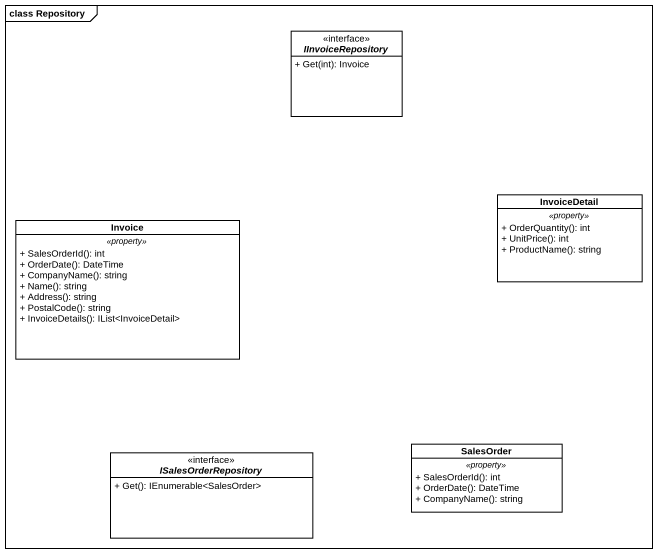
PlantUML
@startuml
mainframe class Repository
hide circle
hide empty members
skinparam classAttributeIconSize 0
interface IInvoiceRepository {
  + Get(int): Invoice
}
class InvoiceDetail {
  .. <<property>> ..
  + OrderQuantity(): int
  + UnitPrice(): int
  + ProductName(): string
}
class Invoice {
  .. <<property>> ..
  + SalesOrderId(): int
  + OrderDate(): DateTime
  + CompanyName(): string
  + Name(): string
  + Address(): string
  + PostalCode(): string
  + InvoiceDetails(): IList<InvoiceDetail>
}
interface ISalesOrderRepository {
  + Get(): IEnumerable<SalesOrder>
}
class SalesOrder {
  .. <<property>> ..
  + SalesOrderId(): int
  + OrderDate(): DateTime
  + CompanyName(): string
}
@enduml
